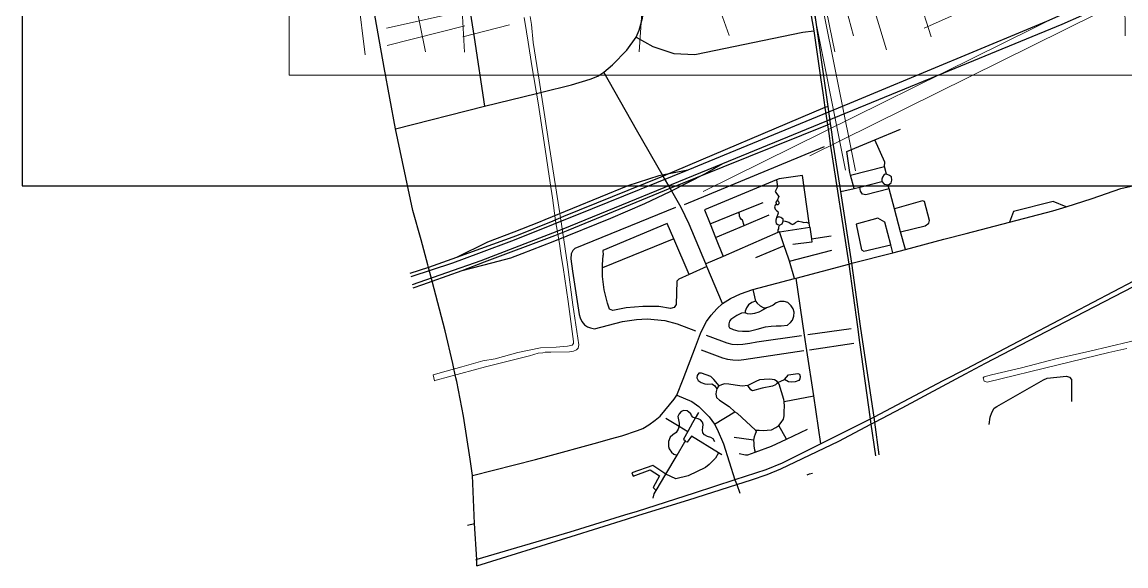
# Model space of a CAD drawing. Header units: inches. Extents: x 13527023 to 13535216, y 3639368 to 3645755.
# Drawn here: x 13527023 to 13529937, y 3639368 to 3640803 of the extents above; entities that cross this region are included whole.
import ezdxf

# ---------------------------------------------------------------- set-up
doc = ezdxf.new("R2010")
doc.units = ezdxf.units.IN
doc.header["$MEASUREMENT"] = 0
doc.header["$XCLIPFRAME"] = 0
for name, color, linetype, lineweight, true_color in [('0a', 144, 'Continuous', 30, 0x007b96), ('1a', 144, 'Continuous', 30, 0x007b96), ('3a', 144, 'Continuous', 30, 0x007b96), ('picture3', 254, 'Continuous', 9, 0xe4facd)]:
    doc.layers.add(name, color=color, linetype=linetype, lineweight=lineweight, true_color=true_color)
doc.layers.add('图框', color=6, linetype='Continuous')
doc.layers.add('水网', color=141, linetype='Continuous', lineweight=9)
doc.layers.add('路网', color=2, linetype='Continuous', lineweight=9)
picture_1 = doc.add_image_def('image1.jpg', size_in_pixel=(4819, 4435))

msp = doc.modelspace()

# ---------------------------------------------------------------- linework, layer by layer
at = {"layer": '0a'}
for p, q in [((13529142.64611445, 3640577.188900742), (13529149.53672828, 3640531.576104657)), ((13529157.3736014, 3640535.500635195), (13529151.50713408, 3640580.268723602)), ((13529149.53672828, 3640531.576104657), (13529152.9320292, 3640509.471441351)), ((13529160.89133939, 3640512.928144679), (13529157.3736014, 3640535.500635195)), ((13529152.9320292, 3640509.471441351), (13529157.44047627, 3640475.541386556)), ((13529165.60011071, 3640478.634273208), (13529160.89133939, 3640512.928144679)), ((13528771.5737109, 3640322.032221291), (13529141.35476884, 3640474.709760714)), ((13529210.35060744, 3640399.079023619), (13529299.63996399, 3640422.365945121)), ((13528743.88851821, 3640231.640406522), (13528555.33553926, 3640155.075543073)), ((13528784.13056789, 3640136.843952533), (13528743.88851821, 3640231.640406522)), ((13529107.01272403, 3640230.951722646), (13529158.90982114, 3640239.021468592)), ((13528343.57247735, 3640192.81215891), (13528425.39237208, 3640223.869488332)), ((13529035.26730735, 3640212.79796888), (13528959.52551686, 3640181.324747362)), ((13529048.88164816, 3640172.683339494), (13529160.53514064, 3640201.336599524)), ((13529089.0902604, 3639977.257592307), (13529066.40336316, 3640127.838662025)), ((13529097.11644547, 3639978.440122302), (13529211.74206514, 3639995.0470904)), ((13529228.58471995, 3639999.387247546), (13529234.30652532, 3639957.726873697)), ((13529242.8113462, 3639959.520123479), (13529236.91144144, 3640000.582751398)), ((13529102.21485297, 3639938.741931321), (13529219.30062671, 3639955.725726459)), ((13529034.78857143, 3639801.755221989), (13529113.11305315, 3639817.517282728)), ((13528851.04467607, 3639742.70928767), (13528904.37788088, 3639774.584210518)), ((13529041.4789611, 3639703.089798997), (13529020.84025673, 3639738.849982981)), ((13528904.93440387, 3639595.433348749), (13528910.23323575, 3639583.076012414)), ((13528910.23323575, 3639583.076012414), (13528917.64096501, 3639559.987154769)), ((13528199.40004041, 3639475.889207052), (13528217.28049757, 3639480.098300378)), ((13528223.82612517, 3639384.969892257), (13528220.46293809, 3639383.928669877))]:
    msp.add_line(p, q, dxfattribs=at)
for points in [[(13528395.50301191, 3640618.500406298), (13528473.78294376, 3640637.746308269), (13528522.71892601, 3640652.352902029), (13528543.04588138, 3640660.435895483), (13528559.18725113, 3640670.494211958), (13528581.86303592, 3640690.298945909), (13528620.09012993, 3640728.517996385), (13528644.53589617, 3640762.825533619), (13528652.32821943, 3640781.668809619), (13528661.28945123, 3640813.312553943), (13528670.21724561, 3640872.701475215), (13528677.97623155, 3640959.758253708), (13528691.74644685, 3641123.840785541), (13528690.46631378, 3641161.281396312), (13528688.16203422, 3641184.751726133), (13528685.74632991, 3641202.335043236), (13528680.36961085, 3641229.210345654), (13528664.27279098, 3641290.446717287), (13528658.89607192, 3641307.770254952)], [(13528149.52034226, 3641148.311714301), (13528171.61727907, 3641046.191780247), (13528174.01065838, 3641030.674987173), (13528189.53974269, 3640936.314296543), (13528193.91454012, 3640907.971145102), (13528216.41222556, 3640762.539670201), (13528243.60756987, 3640581.139390464)], [(13529065.01190547, 3641027.361073836), (13529099.03108885, 3640863.773601426), (13529101.62479242, 3640844.228509608), (13529113.04617828, 3640780.161304414), (13529131.69225196, 3640650.507545187), (13529136.71277227, 3640616.083334422), (13529142.64611445, 3640577.188900742)], [(13529151.50713408, 3640580.268723602), (13529111.47662122, 3640858.198635974), (13529101.17959403, 3640919.939923313), (13529084.13651485, 3641002.240692936), (13529079.37208122, 3641020.941282325), (13529065.01190547, 3641027.361073836)], [(13530138.22082816, 3641003.86509727), (13530122.07945842, 3640994.547243919), (13530034.74929512, 3640947.633413488), (13529981.00432937, 3640920.758723272), (13529899.18443464, 3640880.745694756), (13529727.20701148, 3640804.319743245), (13529490.73098421, 3640705.776277406), (13529465.24995903, 3640695.185125902)], [(13529471.59516228, 3640675.406445902), (13529768.8849686, 3640797.263242476), (13529924.33158607, 3640866.866585211), (13530071.13963293, 3640940.134940001), (13530147.76090797, 3640983.721984434)], [(13528163.46865694, 3639889.22025252), (13528160.78585363, 3639901.941801905), (13528140.280899, 3639988.926652215), (13528106.0500787, 3640119.340215823), (13528096.5879862, 3640155.387336266), (13528094.59535552, 3640163.002314714), (13528076.52812984, 3640228.430716956), (13528055.18824052, 3640305.723755748), (13528009.15761071, 3640521.361999999), (13527979.34623785, 3640683.424475267), (13527947.47545955, 3640861.434434349)], [(13528644.53589617, 3640762.825533619), (13528688.51823297, 3640738.459381863), (13528743.39866984, 3640719.94106852), (13528799.64843965, 3640717.199080085), (13529084.47048872, 3640776.015812117), (13529113.04617828, 3640780.161304414)], [(13528745.20208872, 3640344.357425823), (13528734.27055122, 3640364.538530111), (13528715.25716634, 3640396.493005984), (13528645.11474418, 3640518.866879661), (13528559.18725113, 3640670.494211958)], [(13528009.15761071, 3640521.361999999), (13528243.60756987, 3640581.139390464), (13528381.16506103, 3640614.965722244)], [(13529151.50713408, 3640580.268723602), (13529142.64611445, 3640577.188900742), (13528715.25716634, 3640396.493005984), (13528709.63547304, 3640394.063005362), (13528452.68782846, 3640289.753052384)], [(13528465.07769852, 3640254.134317667), (13528734.27055122, 3640364.538530111), (13529149.53672828, 3640531.576104657), (13529157.3736014, 3640535.500635195)], [(13529219.65692557, 3640364.395603001), (13529210.35060744, 3640399.079023619), (13529208.42475151, 3640406.265252519), (13529200.22046709, 3640461.805660172), (13529274.00306432, 3640492.538891396), (13529341.93020655, 3640520.829201192)], [(13529305.57330618, 3640401.898891347), (13529299.63996399, 3640422.365945121), (13529300.58612319, 3640433.086818595), (13529274.00306432, 3640492.538891396)], [(13529157.44047627, 3640475.541386556), (13529205.8754977, 3640164.782505485), (13529228.58471995, 3639999.387247546)], [(13529236.91144144, 3640000.582751398), (13529213.79035814, 3640167.056564292), (13529184.49105852, 3640356.481674355), (13529165.60011071, 3640478.634273208)], [(13529310.57150149, 3640368.177036455), (13529310.57150149, 3640373.998835819), (13529317.65142724, 3640379.001873792), (13529319.31008406, 3640386.084080117), (13529318.06328831, 3640394.829648124), (13529313.065093, 3640398.572174402), (13529305.57330618, 3640401.898891347), (13529298.90524149, 3640400.651343172), (13529294.87543025, 3640394.244849279), (13529293.00533674, 3640388.592145802), (13529293.00533674, 3640382.757367425), (13529299.32821501, 3640375.24626444), (13529310.57150149, 3640373.998835819)], [(13529022.3542516, 3640249.755155084), (13529102.66015146, 3640262.139101789), (13529101.17959403, 3640272.651933259), (13529083.54655441, 3640398.2863194), (13529021.44142972, 3640389.332843923), (13529014.75114017, 3640386.564867652), (13528824.97369044, 3640308.114822811), (13528839.7791647, 3640270.806633093), (13528854.17277789, 3640234.499268888), (13528873.97644745, 3640184.586429301)], [(13529014.75114017, 3640386.564867652), (13529016.82165804, 3640374.440589618), (13529017.14451947, 3640368.592962653), (13529011.31128937, 3640356.260797774), (13529014.87357723, 3640350.75092175), (13529021.0406811, 3640342.642069705), (13529016.17603529, 3640331.934363616), (13529013.24825774, 3640328.035841874), (13529014.22795447, 3640323.162779073), (13529010.9774156, 3640319.602235307), (13529009.68606998, 3640315.703717453), (13529010.9774156, 3640309.219318313), (13529015.19633855, 3640305.970692418), (13529018.44687743, 3640303.046836355), (13529018.76973886, 3640298.836526906), (13529014.60637811, 3640286.81622811), (13529012.60263498, 3640280.656729375), (13529012.60263498, 3640275.796657277), (13529014.22795447, 3640271.898270102), (13529018.1241161, 3640268.974422089), (13529022.34313916, 3640267.363086346), (13529020.07219692, 3640262.165162689), (13529020.07219692, 3640257.941778281), (13529018.1241161, 3640255.031022448), (13529018.1241161, 3640251.782293933), (13529018.23544073, 3640247.948774339)], [(13529184.49105852, 3640356.481674355), (13529219.65692557, 3640364.395603001), (13529234.75182382, 3640367.800260395), (13529293.00533674, 3640382.757367425)], [(13529515.58861152, 3640245.440854052), (13529629.91379487, 3640275.211864062), (13529744.50607722, 3640305.061011878), (13529779.50485723, 3640315.924710174), (13529848.42280864, 3640337.314276559), (13529923.59686357, 3640363.615873142), (13529942.7326855, 3640368.46300763), (13529955.55664151, 3640370.94500861), (13529968.4808097, 3640371.412823428)], [(13529311.81829724, 3640362.758193717), (13529250.60366944, 3640346.930460446), (13529241.44211338, 3640348.593811858), (13529236.44391806, 3640356.507618588), (13529234.75182382, 3640367.800260395)], [(13529355.13268631, 3640203.259837925), (13529342.53137955, 3640249.872019991), (13529326.1005858, 3640310.70070509), (13529311.81829724, 3640362.758193717), (13529310.57150149, 3640368.177036455)], [(13528747.91832946, 3640313.585646751), (13528482.26543963, 3640205.741805739), (13528476.97782032, 3640200.452987452), (13528472.58069788, 3640191.876542809), (13528471.70121332, 3640178.011178557), (13528476.75517107, 3640146.317055902), (13528493.93169964, 3640031.86058558), (13528496.34740394, 3640022.400541672), (13528501.18972476, 3640013.161375454), (13528507.79101469, 3640004.351101828), (13528515.93963681, 3639999.517198689), (13528523.85439713, 3639996.424431904), (13528534.6412727, 3639994.228468619), (13528608.15667081, 3640012.940505009), (13528645.57115511, 3640018.437258722), (13528673.08936085, 3640020.20445691), (13528719.74328841, 3640015.357458957), (13528752.53800104, 3640006.560155518), (13528801.3961962, 3639988.952595676)], [(13528872.06180406, 3640060.279676142), (13528831.22979395, 3640157.791346157), (13528828.12401713, 3640165.211396752), (13528784.28634228, 3640269.883983112), (13528763.20243954, 3640314.157352849)], [(13528839.7791647, 3640270.806633093), (13528915.14243144, 3640301.305541845), (13528979.69659774, 3640327.425102015)], [(13529014.22795447, 3640323.162779073), (13529016.27614737, 3640321.343532387), (13529019.61578598, 3640321.681390795), (13529021.60841666, 3640324.176471336), (13529022.10937747, 3640327.178281784), (13529019.94975986, 3640330.348963844), (13529016.17603529, 3640331.934363616)], [(13529342.53137955, 3640249.872019991), (13529407.5976191, 3640265.309884035), (13529417.18224878, 3640272.39202523), (13529418.8409056, 3640279.88997682), (13529405.1040276, 3640329.855206404), (13529400.10583228, 3640331.531527612), (13529326.1005858, 3640310.70070509)], [(13529779.50485723, 3640315.924710174), (13529745.31868692, 3640329.985161019), (13529640.07717244, 3640303.423610444), (13529629.91379487, 3640275.211864062)], [(13528854.17277789, 3640234.499268888), (13528929.66959413, 3640266.427464603), (13528995.28134436, 3640294.158290104)], [(13528929.66959413, 3640266.427464603), (13528925.21680938, 3640280.12394094), (13528922.46723132, 3640282.592952152), (13528919.17224269, 3640286.725306945), (13528917.24638675, 3640290.571810605), (13528916.70087607, 3640294.963959697), (13528915.14243144, 3640301.305541845)], [(13529022.34313916, 3640267.363086346), (13529025.97210167, 3640268.584560159), (13529030.09091255, 3640271.066541095), (13529031.73845691, 3640274.913039885), (13529032.56217905, 3640278.473570772), (13529032.11698066, 3640282.813827417), (13529029.28941529, 3640285.815627814), (13529025.94987679, 3640287.816828486), (13529020.61760748, 3640288.986416138), (13529014.60637811, 3640286.81622811)], [(13529321.4474768, 3640194.449428832), (13529316.38240662, 3640215.344915319), (13529301.15385875, 3640274.75702492), (13529282.64143469, 3640285.815627814), (13529225.01131964, 3640269.987993054), (13529239.04873407, 3640202.506178994), (13529245.01551369, 3640198.321847684), (13529316.38240662, 3640215.344915319)], [(13528424.33478815, 3640278.239723556), (13528328.64456604, 3640239.398240737), (13528170.48180794, 3640182.143498392)], [(13528403.51808452, 3640281.579380157), (13528386.57521754, 3640274.62718774), (13528321.48675309, 3640248.949371572)], [(13528743.88851821, 3640231.640406522), (13528726.46701541, 3640271.742255169), (13528556.74932193, 3640200.050155732), (13528557.161183, 3640187.900116722)], [(13529032.56217905, 3640278.473570772), (13529038.05032285, 3640277.927810402), (13529047.40109073, 3640274.913039885), (13529053.44575754, 3640270.780689041), (13529057.01915784, 3640269.416172135), (13529060.85965716, 3640271.066541095), (13529064.97846803, 3640274.354190772), (13529070.75593572, 3640277.927810402), (13529073.77271291, 3640277.927810402), (13529082.0214471, 3640275.731680249), (13529087.23127933, 3640274.62718774), (13529092.73043547, 3640274.913039885), (13529101.17959403, 3640272.651933259)], [(13529102.66015146, 3640262.139101789), (13529107.01272403, 3640230.951722646), (13529108.19264491, 3640222.505093469), (13529057.70933047, 3640215.994682407)], [(13528321.48675309, 3640248.949371572), (13528252.21260293, 3640222.67396289), (13528170.48180794, 3640182.143498392)], [(13528185.50993144, 3640147.655498564), (13528243.86365655, 3640170.760105857), (13528430.1011434, 3640239.788101747)], [(13528814.62090083, 3639981.532767726), (13528818.24996345, 3639991.070727626), (13528830.19453502, 3640013.174464069), (13528842.13910658, 3640029.898341662), (13528857.06701789, 3640046.609386944), (13528872.06180406, 3640060.279676142), (13528893.54645544, 3640074.014956427), (13528919.77331556, 3640086.086935657), (13528952.467816, 3640097.132397949), (13529062.54053885, 3640126.825102715), (13529066.40336316, 3640127.838662025), (13529205.8754977, 3640164.782505485), (13529213.79035814, 3640167.056564292), (13529321.4474768, 3640194.449428832), (13529355.13268631, 3640203.259837925), (13529456.57815122, 3640230.080963581)], [(13529062.54053885, 3640126.825102715), (13529048.88164816, 3640172.683339494), (13529046.51059385, 3640180.636066285), (13529035.26730735, 3640212.79796888), (13529022.3542516, 3640249.755155084), (13529018.23544073, 3640247.948774339), (13528873.97644745, 3640184.586429301), (13528828.12401713, 3640165.211396752)], [(13528170.48180794, 3640182.143498392), (13528096.5879862, 3640155.387336266), (13528047.35418133, 3640139.74118222)], [(13528185.50993144, 3640147.655498564), (13528263.55610161, 3640168.330032735), (13528313.11548173, 3640181.467672345), (13528343.57247735, 3640192.81215891)], [(13528831.22979395, 3640157.791346157), (13528784.13056789, 3640136.843952533), (13528756.84612384, 3640124.706947517), (13528751.99259047, 3640119.846936723), (13528749.96652234, 3640058.278512298), (13528744.7011279, 3640049.767025258), (13528734.97183628, 3640047.33709278), (13528704.59272785, 3640052.599901971), (13528661.65686254, 3640052.599901971), (13528618.32014848, 3640049.364198441), (13528583.07639424, 3640042.074285826), (13528573.75896368, 3640045.725785922), (13528568.49356924, 3640061.514218169), (13528559.98874838, 3640096.352684937), (13528555.93671225, 3640131.594196221), (13528555.33553926, 3640155.075543073), (13528555.13521499, 3640162.781324727), (13528557.161183, 3640187.900116722)], [(13528055.9651527, 3640102.143610278), (13528081.42621309, 3640110.412886077), (13528106.0500787, 3640119.340215823), (13528185.50993144, 3640147.655498564)], [(13529514.04127933, 3639875.19933462), (13529566.58409932, 3639903.241186322), (13529727.21812393, 3639986.847552685), (13529957.12629869, 3640105.085076144), (13529974.94855013, 3640114.038345768)], [(13529974.11361544, 3640127.448804544), (13529956.70322507, 3640119.678068705), (13529635.2570765, 3639950.424043425), (13529514.43091551, 3639887.621937898)], [(13528952.467816, 3640097.132397949), (13528959.13588068, 3640067.088824356), (13528963.77787725, 3640061.852069472), (13528971.91538692, 3640054.886911954), (13528980.04168405, 3640049.66313403), (13528988.46861773, 3640049.078351511)], [(13528922.2556945, 3640035.135199872), (13528910.34456038, 3640029.040802251), (13528894.65960157, 3640018.294218749), (13528890.59645301, 3640013.65523711), (13528889.13822056, 3640006.976069551), (13528888.84879657, 3639999.997971198), (13528891.17530101, 3639996.229622097), (13528900.18108269, 3639991.863405729), (13528912.67116493, 3639988.380904625), (13528925.43945863, 3639987.224434007), (13528942.58264988, 3639987.796125006), (13528964.06730124, 3639993.318811018), (13528985.85258917, 3639998.841499497), (13529000.36863943, 3640001.167531624), (13529013.72699367, 3640002.038157704), (13529027.38588435, 3640002.038157704), (13529043.64969116, 3640003.779410057), (13529052.06541228, 3640010.15964125), (13529056.7185213, 3640016.838927392), (13529060.49224585, 3640027.585392758), (13529061.65004197, 3640037.461238827), (13529058.45516542, 3640046.752310369), (13529053.52364473, 3640054.886911954), (13529044.51796316, 3640063.021518882), (13529034.64390948, 3640065.919374566), (13529023.90158379, 3640065.919374566), (13529013.72699367, 3640062.436735731), (13529006.17954454, 3640056.62817175), (13528996.30549086, 3640051.40439309), (13528988.46861773, 3640049.078351511)], [(13528959.13588068, 3640067.088824356), (13528949.84067499, 3640063.307366134), (13528941.12441743, 3640056.927107514), (13528935.31351231, 3640048.792504596), (13528931.82921174, 3640040.372060302), (13528931.82921174, 3640036.304763612)], [(13528988.46861773, 3640049.078351511), (13528979.46283605, 3640043.555640601), (13528967.84112592, 3640037.461238827), (13528956.51985212, 3640033.978724872), (13528945.77752644, 3640032.523314806), (13528938.50838887, 3640033.393943095), (13528931.82921174, 3640036.304763612), (13528922.2556945, 3640035.135199872)], [(13528829.20382595, 3639977.192616854), (13528870.01351107, 3639961.781172831), (13528883.33842788, 3639957.207070882), (13528897.28674258, 3639953.451706516), (13528910.82319619, 3639952.412101256), (13528925.60644556, 3639953.243808827), (13528944.76459248, 3639956.362508211), (13528963.08770461, 3639959.078267645), (13529080.94163828, 3639976.361024536)], [(13528751.95915303, 3639819.089645183), (13528768.77958296, 3639860.840469932), (13528801.24032171, 3639946.317744412)], [(13528815.60049746, 3639938.84593847), (13528872.40689038, 3639917.379114653), (13528885.66503244, 3639913.909606177), (13528899.23492349, 3639912.012472948), (13528914.38548405, 3639911.388665132), (13528928.90153431, 3639912.649135587), (13529086.9863051, 3639936.909769529)], [(13529131.73680183, 3639690.719383649), (13529113.11305315, 3639817.517282728), (13529095.06815247, 3639936.428999469)], [(13529234.30652532, 3639957.726873697), (13529262.01394288, 3639755.807443711), (13529263.90636138, 3639742.228408306), (13529275.94147781, 3639658.918416919)], [(13529286.10741607, 3639661.725371429), (13529273.92517712, 3639747.673038904), (13529272.18853301, 3639760.732285724), (13529242.8113462, 3639959.520123479)], [(13528863.16734701, 3639843.064253377), (13528849.78676789, 3639860.359702832), (13528841.58248345, 3639867.935467901), (13528829.27060069, 3639872.678401469), (13528816.64696896, 3639876.459684524), (13528809.38894382, 3639876.77158755), (13528804.9694964, 3639871.093060587), (13528804.33498608, 3639864.465973302), (13528808.11982308, 3639857.526870165), (13528816.33521995, 3639852.472156852), (13528825.79741258, 3639848.365890366), (13528833.68994802, 3639847.430300331), (13528843.78665095, 3639848.365890366), (13528851.3675375, 3639843.947839909), (13528857.04479301, 3639835.748402397)], [(13529018.49142729, 3639852.134311263), (13529036.07991705, 3639860.281756396), (13529040.88890055, 3639866.700945213), (13529046.24339473, 3639872.041624025), (13529071.35710872, 3639876.056863362), (13529075.09739584, 3639873.912807895), (13529077.23478858, 3639868.299257131), (13529076.16609221, 3639861.893039086), (13529073.49440135, 3639857.617905034), (13529063.87643435, 3639854.408312572), (13529055.3270636, 3639852.810002449), (13529046.77769286, 3639853.602671689), (13529036.07991705, 3639860.281756396)], [(13528212.24886482, 3639606.777180758), (13528206.48250957, 3639649.644813421), (13528188.88290737, 3639763.772873856), (13528170.63768243, 3639855.278928326), (13528168.67848919, 3639864.582834569)], [(13529018.49142729, 3639852.134311263), (13529012.03489942, 3639845.857934272), (13529004.28712605, 3639842.388445864), (13528977.02490687, 3639837.034808284), (13528951.63298143, 3639830.355736134), (13528946.82399793, 3639832.499784047), (13528938.78670043, 3639843.947839909)], [(13529454.24043422, 3639856.331497006), (13529423.86132579, 3639840.543326778), (13529272.18853301, 3639760.732285724)], [(13529576.44741336, 3639741.892482292), (13529578.39512138, 3639760.992183004), (13529582.9703432, 3639773.479645917), (13529589.63830776, 3639784.30384572), (13529596.71823351, 3639788.890855231), (13529719.98232368, 3639859.268219027), (13529729.56695336, 3639863.426375529), (13529779.95015572, 3639869.260791956), (13529788.27687722, 3639866.350127629), (13529793.69814615, 3639860.099803471), (13529793.69814615, 3639801.878920442)], [(13528577.06516486, 3639703.557588542), (13528606.3421395, 3639711.549044767), (13528648.05353405, 3639725.335940332), (13528662.39148493, 3639731.313328248), (13528677.92056923, 3639740.864066592), (13528694.64078698, 3639752.805771987), (13528707.73194209, 3639763.539036374), (13528744.80134009, 3639808.343361035), (13528751.95915303, 3639819.089645183)], [(13528651.24841061, 3639501.993233289), (13528783.09520883, 3639543.158228741), (13528910.23323575, 3639583.076012414), (13528948.51599206, 3639595.108481503), (13528990.31648636, 3639609.440978079), (13529026.15020104, 3639624.371225014), (13529179.61530027, 3639697.81416714), (13529263.90636138, 3639742.228408306), (13529270.90839994, 3639745.918851139), (13529273.92517712, 3639747.673038904), (13529346.2271168, 3639785.603334643), (13529452.55955252, 3639842.375474292)], [(13528751.95915303, 3639819.089645183), (13528791.45536777, 3639801.729278921), (13528810.21266596, 3639788.851940665), (13528837.47478502, 3639761.330026102), (13528851.04467607, 3639742.70928767), (13528858.58101275, 3639729.143238104), (13528874.87815689, 3639690.472459268), (13528904.93440387, 3639595.433348749)], [(13528851.85728576, 3639695.332301286), (13528847.5047132, 3639703.310780767), (13528841.34872176, 3639707.300022434), (13528833.01088783, 3639709.469991879), (13528824.6730539, 3639713.823020218), (13528820.67668008, 3639719.267638308), (13528819.59687127, 3639726.15454431), (13528820.32048133, 3639733.769258399), (13528821.40029014, 3639741.73467435), (13528819.22956008, 3639747.906992947), (13528814.15337745, 3639753.702323552), (13528807.98627358, 3639756.600106732), (13528799.78208926, 3639758.107487141), (13528794.21605827, 3639760.953151664), (13528790.58709577, 3639764.942411932), (13528788.4163657, 3639769.659362988), (13528783.69638183, 3639773.648626065), (13528779.35492171, 3639777.624802064), (13528770.28236527, 3639778.716395522), (13528763.0354526, 3639775.81860716), (13528757.60307121, 3639770.023149325), (13528754.69761865, 3639762.40852977), (13528755.78853991, 3639754.06622628), (13528757.95926997, 3639744.645426203), (13528757.55852135, 3639736.965731222), (13528755.06502996, 3639729.052321042), (13528749.98884733, 3639720.346138308), (13528741.28360209, 3639714.550706476), (13528734.39298828, 3639707.663806937), (13528730.04041572, 3639696.787671661), (13528729.31680566, 3639683.36470858), (13528731.49864816, 3639676.841609999), (13528737.65463959, 3639668.148435429), (13528744.18905466, 3639663.431639956), (13528752.50466371, 3639660.98869516)], [(13528808.56512158, 3639772.933907837), (13528799.78208926, 3639758.107487141), (13528792.73550083, 3639746.217662532), (13528780.96902865, 3639722.685089493)], [(13529272.18853301, 3639760.732285724), (13529262.01394288, 3639755.807443711), (13529209.47112289, 3639729.468108876), (13529131.73680183, 3639690.719383649), (13529029.72360135, 3639639.886253116), (13528986.73197361, 3639621.980290177), (13528904.93440387, 3639595.433348749)], [(13528722.4706416, 3639758.380355849), (13528757.55852135, 3639736.965731222), (13528780.96902865, 3639722.685089493), (13528769.20255647, 3639702.765045776), (13528774.63493785, 3639698.69786015)], [(13528870.87067063, 3639661.534428301), (13528861.97621357, 3639666.979023366), (13528790.01936021, 3639710.912392482), (13528779.15449734, 3639694.617587578), (13528773.0208309, 3639695.943009922)], [(13528954.34912206, 3639699.893218069), (13528948.1597933, 3639701.283614978), (13528902.7303365, 3639707.429970509)], [(13528916.41145206, 3639664.873918329), (13528932.70859618, 3639661.404480709), (13528939.12067431, 3639661.404480709), (13528958.26760868, 3639668.499364239), (13529001.92708405, 3639684.651098611), (13529041.4789611, 3639703.089798997), (13529096.52638491, 3639728.753393194)], [(13528959.6145165, 3639726.856288382), (13528960.77231261, 3639721.801511629), (13528958.63491987, 3639715.928133585), (13528955.96332912, 3639708.703391612), (13528954.34912206, 3639699.893218069), (13528954.61632118, 3639692.40858962), (13528954.89463275, 3639684.391202937), (13528956.49762724, 3639675.035429817), (13528958.26760868, 3639668.499364239)], [(13528212.24886482, 3639606.777180758), (13528378.7383444, 3639649.501894577), (13528401.50312885, 3639655.713081277), (13528543.51340475, 3639694.422665664)], [(13528689.57571679, 3639547.472284726), (13528692.26963255, 3639558.400290637), (13528697.34581516, 3639567.054240466), (13528723.03837716, 3639610.81839348), (13528752.50466371, 3639660.98869516), (13528773.0208309, 3639695.943009922), (13528774.63493785, 3639698.69786015)], [(13528861.97621357, 3639666.979023366), (13528853.38239307, 3639652.984300233), (13528837.08524894, 3639635.793028587), (13528827.13320795, 3639627.645731386), (13528781.87073809, 3639605.919553834), (13528749.28756227, 3639597.772276309), (13528723.03837716, 3639610.81839348), (13528688.64067004, 3639633.077223308), (13528632.52454986, 3639614.066836727), (13528636.14239992, 3639605.010041659), (13528681.4048698, 3639622.214241849), (13528705.8395236, 3639605.919553834), (13528689.55349191, 3639575.149612563), (13528697.34581516, 3639567.054240466)], [(13529095.59379965, 3639609.122063749), (13529101.99220371, 3639611.403038412), (13529110.10541722, 3639613.128903777)], [(13528224.00422456, 3639368.467629028), (13528223.82612517, 3639384.969892257), (13528217.28049757, 3639480.098300378), (13528212.24886482, 3639606.777180758)], [(13528904.93440387, 3639595.433348749), (13528797.70035884, 3639560.648178505), (13528646.78451343, 3639512.31038255)], [(13528613.4109528, 3639501.967173992), (13528468.99618514, 3639457.163959479), (13528223.82612517, 3639384.969892257)], [(13528224.00422456, 3639368.467629028), (13528473.17065832, 3639446.405018713), (13528618.59846005, 3639491.805921582)]]:
    msp.add_lwpolyline(points, dxfattribs=at)
msp.add_lwpolyline([(13528904.37788088, 3639774.584210518), (13528911.01250812, 3639771.049767744), (13528959.6145165, 3639726.856288382), (13528969.08782156, 3639726.23260676), (13528979.18452448, 3639725.920707541), (13528990.55024805, 3639726.54438914), (13529001.28146129, 3639727.804840755), (13529012.95883373, 3639733.496273371), (13529020.84025673, 3639738.849982981), (13529027.15212267, 3639746.750427959), (13529033.46388848, 3639755.898360979), (13529034.73290911, 3639764.734517421), (13529035.04465811, 3639776.72824876), (13529035.67916842, 3639788.721991737), (13529034.78857143, 3639801.755221989), (13529034.4101478, 3639807.342799461), (13529021.78651604, 3639848.053988064), (13529018.49142729, 3639852.134311263), (13529016.42090942, 3639854.681183408), (13529009.16288429, 3639859.099237709), (13528997.17376286, 3639860.996479681), (13528982.0232023, 3639860.359702832), (13528970.34572974, 3639859.099237709), (13528959.92626549, 3639854.992969024), (13528947.93714406, 3639848.690764271), (13528938.78670043, 3639843.947839909), (13528923.94778875, 3639843.012250207), (13528905.95855038, 3639844.896401263), (13528888.60382232, 3639848.053988064), (13528877.5609602, 3639848.365890366), (13528869.35667576, 3639846.156864939), (13528863.16734701, 3639843.064253377), (13528861.77588932, 3639842.375474292), (13528857.04479301, 3639835.748402397), (13528855.15237451, 3639828.172657049), (13528854.82951307, 3639821.857494409), (13528856.73304402, 3639813.021297146), (13528864.61446702, 3639805.770438499), (13528889.86173051, 3639789.358648025)], close=True, dxfattribs=at)
at = {"layer": '1a'}
for p, q in [((13528381.16506103, 3640614.965722244), (13528395.50301191, 3640618.500406298)), ((13528763.20243954, 3640314.157352849), (13528745.20208872, 3640344.357425823)), ((13528452.68782846, 3640289.753052384), (13528424.33478815, 3640278.239723556)), ((13528430.1011434, 3640239.788101747), (13528465.07769852, 3640254.134317667)), ((13529456.57815122, 3640230.080963581), (13529515.58861152, 3640245.440854052)), ((13528801.24032171, 3639946.317744412), (13528814.62090083, 3639981.532767726)), ((13529095.06815247, 3639936.428999469), (13529089.0902604, 3639977.257592307)), ((13528168.67848919, 3639864.582834569), (13528163.46865694, 3639889.22025252)), ((13529514.43091551, 3639887.621937898), (13529454.24043422, 3639856.331497006)), ((13529452.55955252, 3639842.375474292), (13529514.04127933, 3639875.19933462)), ((13528543.51340475, 3639694.422665664), (13528577.06516486, 3639703.557588542)), ((13528646.78451343, 3639512.31038255), (13528613.4109528, 3639501.967173992)), ((13528618.59846005, 3639491.805921582), (13528651.24841061, 3639501.993233289))]:
    msp.add_line(p, q, dxfattribs=at)
for points in [[(13529465.24995903, 3640695.185125902), (13529207.67891657, 3640588.143761558), (13528821.31119039, 3640429.292276232), (13528780.44584296, 3640412.736730389), (13528528.09564507, 3640310.453885192), (13528322.67778642, 3640228.053828287), (13528228.35679712, 3640192.25331351)], [(13528235.21407362, 3640174.190653767), (13528451.88633121, 3640257.460995747), (13528873.40871189, 3640430.22791031), (13529471.59516228, 3640675.406445902)], [(13528425.39237208, 3640223.869488332), (13528577.66623775, 3640285.373877183), (13528667.2450183, 3640324.189443423), (13528734.12578916, 3640356.442641139), (13528827.27797002, 3640403.328400566), (13528873.40871189, 3640430.22791031)], [(13528780.44584296, 3640412.736730389), (13528704.25875398, 3640397.649514885), (13528622.4500718, 3640371.373790169), (13528403.51808452, 3640281.579380157)]]:
    msp.add_lwpolyline(points, dxfattribs=at)
at = {"layer": '3a'}
msp.add_line((13528053.9039821, 3640111.143166415), (13528235.21407362, 3640174.190653767), dxfattribs=at)
msp.add_lwpolyline([(13528228.35679712, 3640192.25331351), (13528159.65048263, 3640167.134629532), (13528049.34808614, 3640131.035304118)], dxfattribs=at)
at = {"layer": '图框'}
msp.add_lwpolyline([(13527023.43324851, 3644797.532446336), (13527023.43324851, 3640370.689932142), (13534274.88467737, 3640370.689932142), (13534274.88467737, 3644797.532446336), (13527023.43324851, 3644797.532446336)], dxfattribs=at)
at = {"layer": '水网'}
for points in [[(13528364.63415522, 3640817.494405393), (13528367.98040123, 3640796.727860639), (13528372.44880347, 3640748.688040864), (13528388.09812237, 3640650.039719814), (13528401.50312884, 3640564.369188701), (13528416.05041406, 3640472.208222107), (13528431.69973296, 3640370.96709629), (13528447.34895176, 3640269.720255108), (13528462.99827067, 3640163.281619881), (13528477.52543335, 3640056.843901001), (13528493.17475227, 3639951.705202454), (13528490.93053994, 3639942.606557188), (13528486.48226023, 3639938.700445315), (13528478.64758957, 3639934.776104222), (13528468.60875142, 3639933.449370793), (13528419.47684985, 3639931.999114482), (13528403.82753094, 3639931.952369727), (13528398.25709501, 3639930.636037315), (13528385.97414464, 3639929.302760067), (13528362.5101775, 3639922.736760325), (13528246.37276541, 3639893.815013812), (13528116.85036928, 3639858.361142297), (13528112.11027399, 3639857.003310777), (13528108.63632931, 3639872.171074262), (13528142.53842623, 3639881.809482745), (13528183.85577967, 3639893.621374241), (13528239.68027339, 3639909.374553738), (13528272.06082236, 3639914.672362726), (13528332.37374073, 3639931.735357168), (13528391.54448045, 3639943.605844232), (13528432.8618339, 3639945.027353844), (13528463.01829308, 3639947.717284271), (13528475.30134356, 3639950.353809317), (13528478.64758957, 3639955.558146159), (13528478.64758957, 3639960.750682127), (13528465.24248298, 3640065.896001928), (13528451.817354, 3640155.457571534), (13528446.22689566, 3640186.607129922), (13528441.75849343, 3640219.056301272), (13528431.69973296, 3640278.765967452), (13528423.88508471, 3640339.775469179), (13528417.17247017, 3640378.714616846), (13528401.52325137, 3640485.155106884), (13528385.87393246, 3640590.293199954), (13528369.10255744, 3640687.641460367), (13528359.04369688, 3640749.944623121), (13528354.57529465, 3640777.207534364), (13528348.98483631, 3640814.85115068)], [(13529939.32186721, 3639941.910059662), (13529892.45410025, 3639931.419596319), (13529758.56341396, 3639898.668508366), (13529571.1125688, 3639852.812573398), (13529563.29792055, 3639855.390647617), (13529559.95167454, 3639864.484086809), (13529563.29792055, 3639867.085535714), (13529582.27346306, 3639872.324895912), (13529661.50175657, 3639890.674243387), (13529751.87092194, 3639914.246167964), (13529842.24008729, 3639935.215271369), (13529997.33040589, 3639971.91429707)]]:
    msp.add_lwpolyline(points, dxfattribs=at)
at = {"layer": '路网'}
for p, q in [((13529925.10801626, 3642579.556087432), (13529935.02442283, 3640766.402475164)), ((13528652.22659125, 3640724.412558792), (13528686.7568345, 3641231.986161679)), ((13529046.2592406, 3641163.215952598), (13529197.17750235, 3640412.287827897)), ((13529070.76914808, 3641168.141846983), (13529223.07322383, 3640410.318289604)), ((13528821.00857492, 3640355.652183036), (13530214.28552622, 3641044.836759334)), ((13529215.32889311, 3641026.025021123), (13529305.35263107, 3640729.345832024)), ((13529339.45744952, 3641025.710692258), (13529423.11263462, 3640763.659293377)), ((13529404.23067061, 3640786.570017311), (13529920.11285372, 3641016.351207613)), ((13527895.18663343, 3640990.472507084), (13527929.03608111, 3640716.680843041)), ((13529102.50763957, 3640450.269654086), (13530232.02045532, 3641008.983275682)), ((13529108.86952059, 3641011.206586592), (13529169.16019868, 3640724.504700169)), ((13528179.13847324, 3640937.010324914), (13528191.3905534, 3640723.368612722)), ((13528846.96284285, 3640888.085392856), (13528889.4971124, 3640767.174360424)), ((13527985.63572994, 3640787.310566178), (13528294.71153273, 3640855.243049687)), ((13528060.46040525, 3640864.344301489), (13528088.12287424, 3640724.324144061)), ((13529199.79871378, 3640834.876302001), (13529218.10989203, 3640766.769712151)), ((13527986.99617344, 3640741.090315931), (13528192.42399031, 3640793.201378833)), ((13528186.84259034, 3640764.065629727), (13528310.27295636, 3640795.871712076))]:
    msp.add_line(p, q, dxfattribs=at)

# ---------------------------------------------------------------- pictures from other files: only their frames are drawn
at = {"layer": 'picture3'}
image = msp.add_image(picture_1, insert=(13527728.65405856, 3640662.90109101), size_in_units=(5532.61552687548, 5091.7513720051375), dxfattribs=dict(at, brightness=60, contrast=65, fade=48))
image.set_boundary_path([(-0.5, -0.5), (4818.5, 4434.499999999998)])
image.dxf.clipping = 0

doc.saveas('drawing.dxf')
